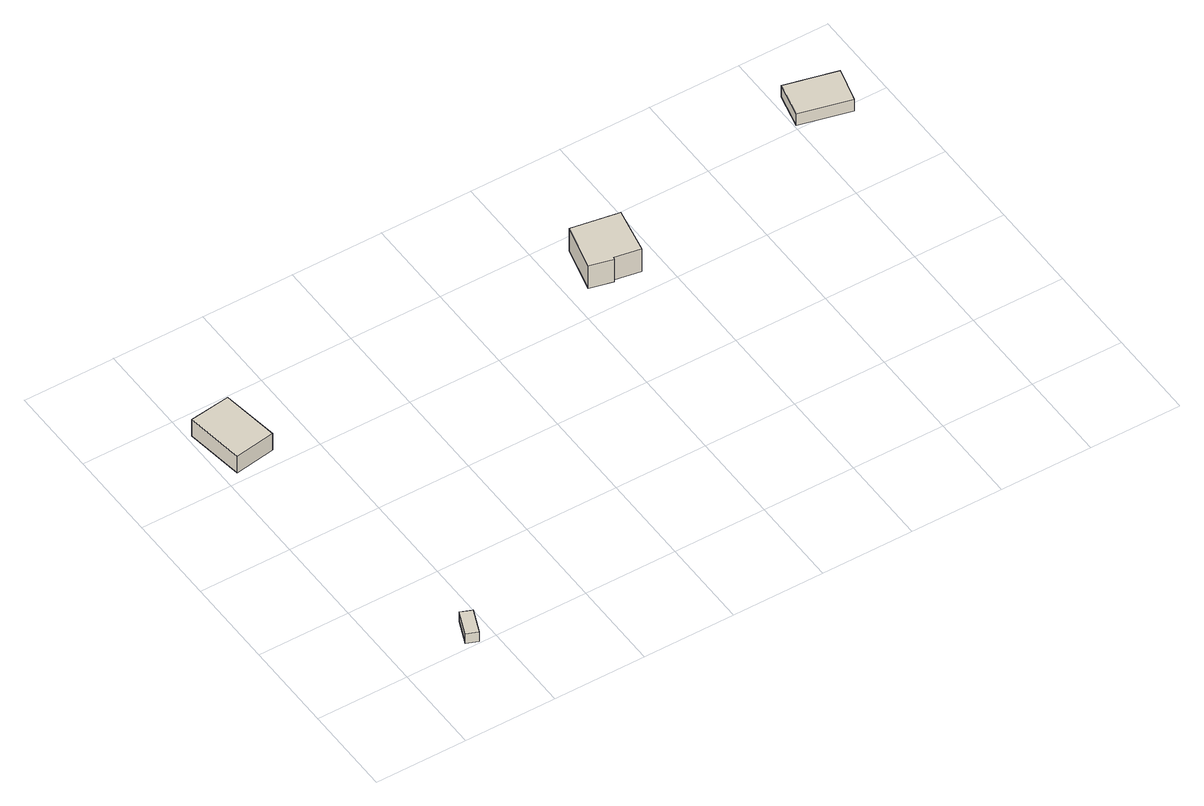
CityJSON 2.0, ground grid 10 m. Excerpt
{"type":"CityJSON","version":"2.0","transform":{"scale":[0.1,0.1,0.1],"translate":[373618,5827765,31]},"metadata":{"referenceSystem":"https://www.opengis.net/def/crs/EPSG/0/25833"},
"CityObjects":{
"building1":{"type":"Building","attributes":{"Gemeindeschluessel":"11000005","BezugspunktDach":"2200","function":"31001_2520","measuredHeight":1.23,"storeysAboveGround":1},"address":[{"country":"Germany","locality":"Berlin","thoroughfareNumber":"22","thoroughfareName":"Eiskeller"}],"geometry":[{"type":"Solid","lod":"1","boundaries":[[[[0,1,2,3]],[[4,5,6,7]],[[4,7,3,2]],[[5,4,2,1]],[[6,5,1,0]],[[7,6,0,3]]]]}]},
"building2":{"type":"Building","attributes":{"Gemeindeschluessel":"11000005","BezugspunktDach":"2200","function":"51009_1611","measuredHeight":2.12,"storeysAboveGround":0},"address":[{"country":"Germany","locality":"Berlin"}],"geometry":[{"type":"Solid","lod":"1","boundaries":[[[[8,9,10,11]],[[12,13,14,15]],[[12,15,11,10]],[[13,12,10,9]],[[14,13,9,8]],[[15,14,8,11]]]]}]},
"building3":{"type":"Building","attributes":{"Gemeindeschluessel":"11000005","BezugspunktDach":"2200","function":"31001_1313","measuredHeight":3,"storeysAboveGround":1},"address":[{"country":"Germany","locality":"Berlin","thoroughfareNumber":"102","thoroughfareName":"Eiskellerweg"}],"geometry":[{"type":"Solid","lod":"1","boundaries":[[[[16,17,18,19,20,21]],[[22,23,24,25,26,27]],[[22,27,21,20]],[[23,22,20,19]],[[24,23,19,18]],[[25,24,18,17]],[[26,25,17,16]],[[27,26,16,21]]]]}]},
"building4":{"type":"Building","attributes":{"Gemeindeschluessel":"11000005","BezugspunktDach":"2200","function":"51009_1611","measuredHeight":1.49,"storeysAboveGround":0},"address":[{"country":"Germany","locality":"Berlin"}],"geometry":[{"type":"Solid","lod":"1","boundaries":[[[[28,29,30,31]],[[32,33,34,35]],[[32,35,31,30]],[[33,32,30,29]],[[34,33,29,28]],[[35,34,28,31]]]]}]}
},
"vertices":[
[81,0,22],[92,27,22],[80,32,22],[69,5,22],[80,32,9],[92,27,9],[81,0,9],[69,5,9],
[14,310,30],[58,317,30],[49,380,30],[5,374,30],[49,380,8],[58,317,8],[14,310,8],[5,374,8],
[447,327,37],[448,329,37],[476,324,37],[486,375,37],[434,384,37],[422,333,37],[434,384,7],[486,375,7],[476,324,7],[448,329,7],[447,327,7],[422,333,7],
[758,391,22],[768,430,22],[711,444,22],[702,405,22],[711,444,7],[768,430,7],[758,391,7],[702,405,7]
]}
